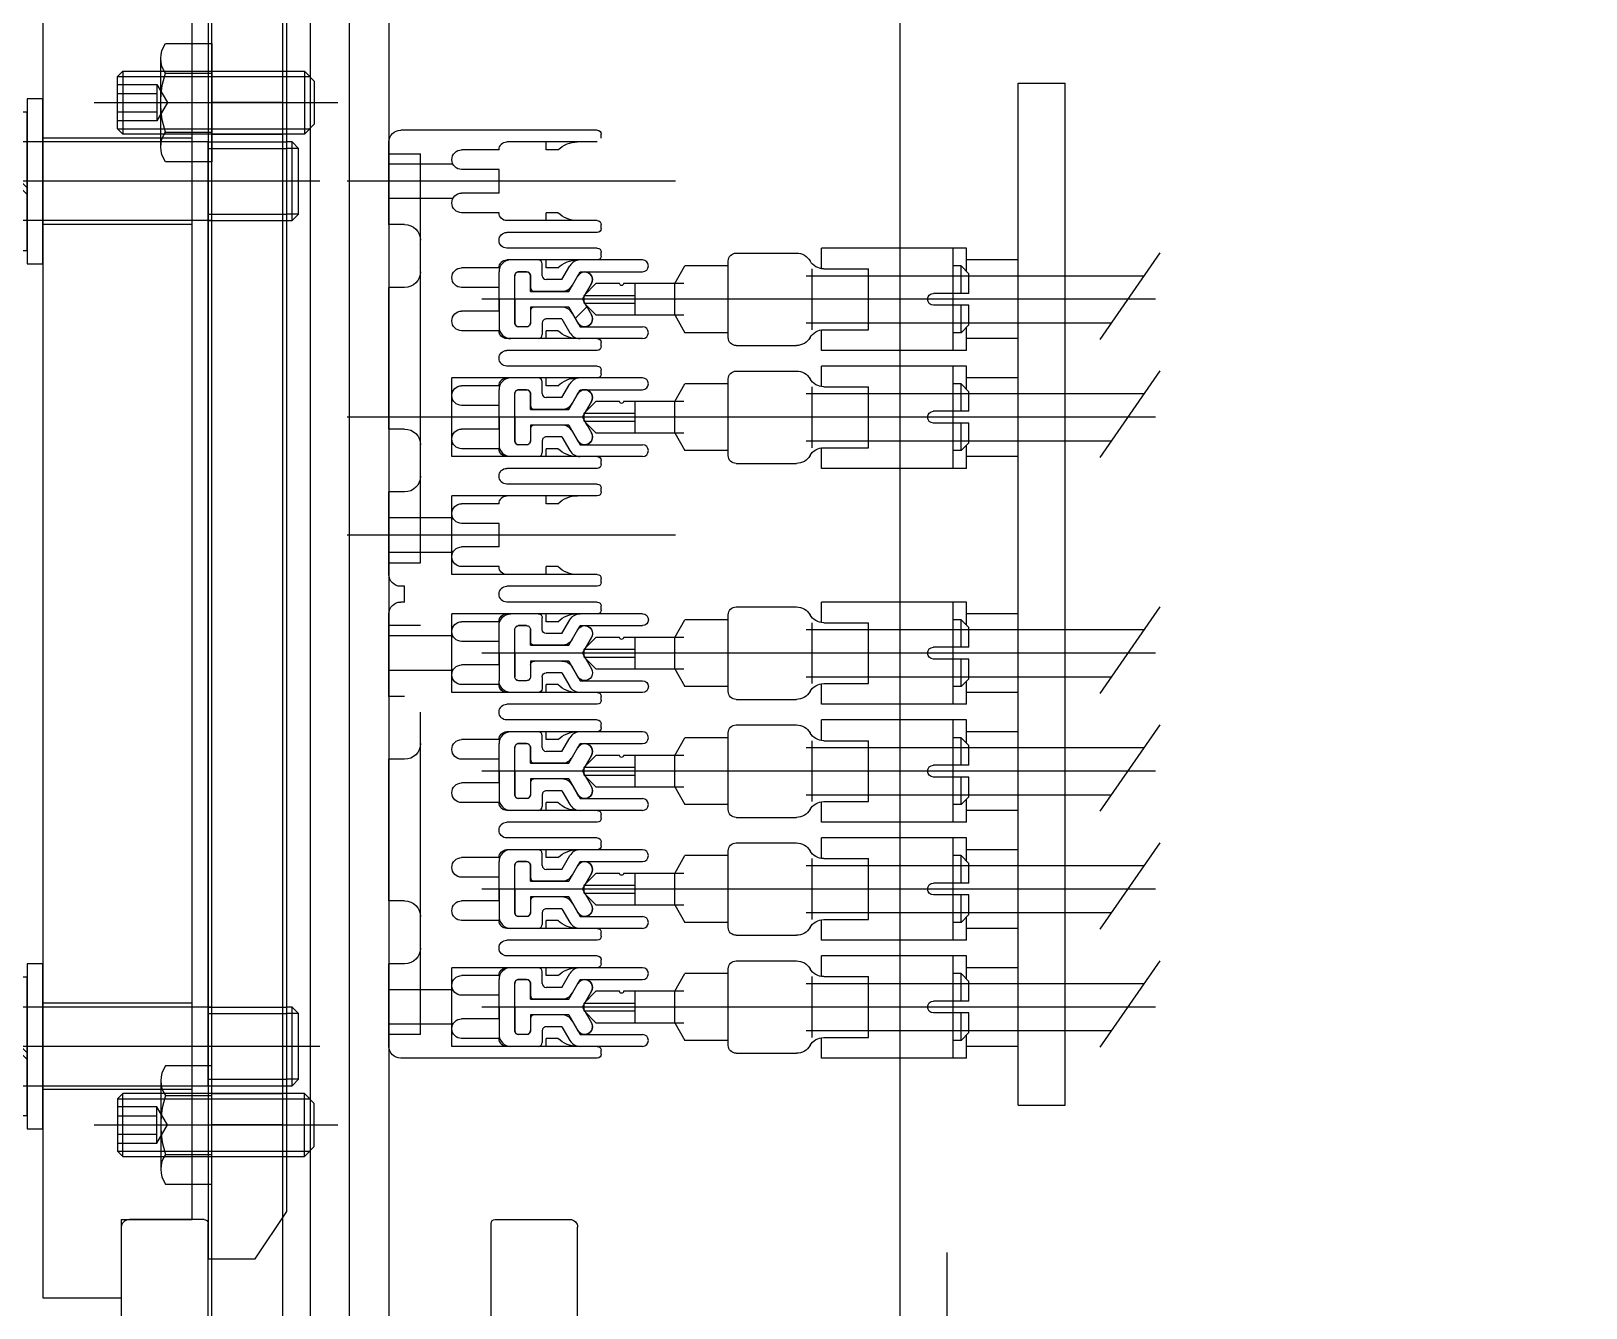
# Model space of a CAD drawing. Header units: millimetres. Extents: x 5349504 to 6791112, y -2212455 to -2153443.
# Drawn here: x 6345096.9 to 6345294.6, y -2190131.9 to -2189969.5 of the extents above; entities that cross this region are included whole.
import ezdxf

# ---------------------------------------------------------------- set-up
doc = ezdxf.new("R2010")
doc.units = ezdxf.units.MM
doc.header["$LTSCALE"] = 400
doc.layers.get('0').update_dxf_attribs({"lineweight": 9})
doc.layers.add('EQUIP', color=8, linetype='Continuous')
doc.layers.add('GRND', color=8, linetype='Continuous')
pattern_1 = [(135, (406.484, 1165), (-11.22532, -11.22532), [])]

# ---------------------------------------------------------------- blocks, each defined once
blk = doc.blocks.new('A$C01C558DC')
blk.add_lwpolyline([(9.21, 177), (13.21, 177), (14.21, 176), (14.21, 0), (8.21, 0), (4.21, 6), (4.21, 172)], close=True)
at = {"layer": 'EQUIP'}
for p, q in [((14.21, 142, -0.16), (4.21, 142, -0.16)), ((14.21, 141.19, -0.16), (4.21, 141.19, -0.16)), ((0, 137, -0.16), (18.25, 137, -0.16)), ((14.21, 132.81, -0.16), (4.21, 132.81, -0.16)), ((14.21, 132, -0.16), (4.21, 132, -0.16)), ((14.21, 32, -0.16), (4.21, 32, -0.16)), ((14.21, 31.19, -0.16), (4.21, 31.19, -0.16)), ((0, 27, -0.16), (18.25, 27, -0.16)), ((14.21, 22.81, -0.16), (4.21, 22.81, -0.16)), ((14.21, 22, -0.16), (4.21, 22, -0.16))]:
    blk.add_line(p, q, dxfattribs=at)
blk = doc.blocks.new('A$C5AC649AB')
for p, q in [((252, 120), (145, 120)), ((252, 0), (252, 120)), ((75, 0), (252, 0))]:
    blk.add_line(p, q)
at = {"xscale": -1}
blk.add_blockref('A$C01C558DC', (266.21, -22), dxfattribs=at)
blk = doc.blocks.new('A$C3E371383')
at = {"layer": 'EQUIP'}
for p, q in [((2, 244.06), (78, 244.06)), ((2, 244.06), (78, 244.06)), ((0, 242.06), (0, 216.06)), ((0, 242.06), (0, 216.06)), ((80, 242.06), (80, 216.06)), ((80, 242.06), (80, 216.06)), ((10, 228.06), (10, 219.77)), ((70, 228.06), (70, 219.77)), ((6, 224.06), (6, 214.06)), ((14, 224.06), (6, 224.06)), ((66, 224.06), (74, 224.06)), ((74, 224.06), (74, 214.06)), ((11, 220.19), (11, 208.06)), ((69, 220.19), (69, 208.06)), ((11, 219.17), (11, 208.06)), ((22, 218.06), (22, 207.56)), ((22, 218.06), (22, 207.56)), ((31, 219.06), (23, 219.06)), ((31, 219.06), (23, 219.06)), ((49, 219.06), (57, 219.06)), ((49, 219.06), (57, 219.06)), ((58, 218.06), (58, 207.56)), ((58, 218.06), (58, 207.56)), ((58, 218.06), (58, 207.56)), ((69, 219.17), (69, 208.06)), ((5, 214.06), (2, 214.06)), ((5.2, 214.06), (2, 214.06)), ((5, 214.06), (2, 214.06)), ((6, 214.06), (2, 214.06)), ((35, 215.06), (35, 33.06)), ((35, 215.06), (35, 33.06)), ((45, 215.06), (45, 33.06)), ((45, 215.06), (45, 33.06)), ((74, 214.06), (78, 214.06)), ((75, 214.06), (78, 214.06)), ((21.5, 207.06), (12, 207.06)), ((58.5, 207.06), (68, 207.06)), ((11, 27.94), (11, 46.06)), ((21.5, 47.06), (12, 47.06)), ((22, 30.06), (22, 46.56)), ((58, 30.06), (58, 46.56)), ((58, 30.06), (58, 46.56)), ((58.5, 47.06), (68, 47.06)), ((69, 27.94), (69, 46.06)), ((22, 30.06), (22, 43.56)), ((58, 30.06), (58, 43.56)), ((11, 28.96), (11, 40.06)), ((69, 28.96), (69, 40.06)), ((6, 34.06), (2, 34.06)), ((6, 24.06), (6, 34.06)), ((74, 34.06), (78, 34.06)), ((74, 24.06), (74, 34.06)), ((0, 6.06), (0, 32.06)), ((0, 6.06), (0, 32.06)), ((80, 6.06), (80, 32.06)), ((80, 6.06), (80, 32.06)), ((10, 20.06), (10, 28.36)), ((31, 29.06), (23, 29.06)), ((31, 29.06), (23, 29.06)), ((49, 29.06), (57, 29.06)), ((49, 29.06), (57, 29.06)), ((70, 20.06), (70, 28.36)), ((14, 24.06), (6, 24.06)), ((66, 24.06), (74, 24.06)), ((2, 4.06), (78, 4.06)), ((2, 4.06), (78, 4.06))]:
    blk.add_line(p, q, dxfattribs=at)
for centre, radius, start, end in [((2, 242.06), 2, 90, 180), ((2, 242.06), 2, 90, 180), ((78, 242.06), 2, 0, 90), ((78, 242.06), 2, 0, 90), ((10, 224.06), 4, 284.4775, 180), ((70, 224.06), 4, 0, 255.5225), ((23, 218.06), 1, 90, 180), ((23, 218.06), 1, 90, 180), ((31, 215.06), 4, 0, 90), ((31, 215.06), 4, 0, 90), ((49, 215.06), 4, 90, 180), ((49, 215.06), 4, 90, 180), ((57, 218.06), 1, 0, 90), ((57, 218.06), 1, 0, 90), ((57, 218.06), 1, 0, 90), ((57, 218.06), 1, 0, 90), ((2, 216.06), 2, 180, 270), ((2, 216.06), 2, 180, 270), ((78, 216.06), 2, 270, 0), ((78, 216.06), 2, 270, 0), ((78, 216.06), 2, 270, 0), ((78, 216.06), 2, 270, 0), ((12, 208.06), 1, 180, 270), ((68, 208.06), 1, 270, 0), ((21.5, 207.56), 0.5, 270, 0), ((21.5, 207.56), 0.5, 270, 0), ((58.5, 207.56), 0.5, 180, 270), ((58.5, 207.56), 0.5, 180, 270), ((58.5, 207.56), 0.5, 180, 270), ((12, 46.06), 1, 90, 180), ((21.5, 46.56), 0.5, 0, 90), ((58.5, 46.56), 0.5, 90, 180), ((68, 46.06), 1, 0, 90), ((2, 32.06), 2, 90, 180), ((2, 32.06), 2, 90, 180), ((78, 32.06), 2, 0, 90), ((78, 32.06), 2, 0, 90), ((31, 33.06), 4, 270, 0), ((31, 33.06), 4, 270, 0), ((49, 33.06), 4, 180, 270), ((49, 33.06), 4, 180, 270), ((23, 30.06), 1, 180, 270), ((23, 30.06), 1, 180, 270), ((57, 30.06), 1, 270, 0), ((57, 30.06), 1, 270, 0), ((10, 24.06), 4, 180, 75.5225), ((70, 24.06), 4, 104.4775, 0), ((2, 6.06), 2, 180, 270), ((2, 6.06), 2, 180, 270), ((78, 6.06), 2, 270, 0), ((78, 6.06), 2, 270, 0)]:
    blk.add_arc(centre, radius, start, end, dxfattribs=at)
blk = doc.blocks.new('A$C48CE418A')
at = {"elevation": -2.99}
blk.add_lwpolyline([(166, 14.31), (166, 23.31), (6, 23.31), (6, 14.31), (0, 14.31), (0, 4.31), (176, 4.31), (176, 14.31)], close=True, dxfattribs=at)
at = {"layer": 'EQUIP'}
for p, q in [((34, 27.51, -3.38), (34, 0, -0.39)), ((144, 27.51, -3.38), (144, 0, -0.39)), ((28.5, 23.31, -3.38), (28.5, 4.31, -0.39)), ((39.5, 23.31, -3.38), (39.5, 4.31, -0.39)), ((138.5, 23.31, -3.38), (138.5, 4.31, -0.39)), ((149.5, 23.31, -3.38), (149.5, 4.31, -0.39))]:
    blk.add_line(p, q, dxfattribs=at)
blk = doc.blocks.new('A$C02632C7B')
at = {"xscale": -1}
blk.add_blockref('A$C5AC649AB', (450, 129.64), dxfattribs=at)
at = {"xscale": -1, "rotation": 90}
blk.add_blockref('A$C48CE418A', (223.31, 278.64, 2.99), dxfattribs=at)
at = {"layer": 'EQUIP', "color": 7, "linetype": 'Continuous', "extrusion": (0, 0, -1), "xscale": -1, "zscale": -1}
blk.add_blockref('A$C3E371383', (-140, 65.57), dxfattribs=at)
blk = doc.blocks.new('A$C2D090417')
for p, q in [((0, -10.5), (0, 10.5)), ((0, 10.5), (2, 10.5)), ((2, 10.5), (2, -10.5)), ((2, -8.8), (2, 8.8)), ((2, 8.8), (4.5, 8.8)), ((4.5, -9.82), (4.5, 9.82)), ((4.5, 9.82), (10.74, 9.82)), ((4.5, 8.8), (4.5, -8.8)), ((11.5, 8.5), (10.74, 9.82)), ((11.5, -8.5), (11.5, 8.5)), ((-32.5, 4.19), (-31.69, 5)), ((-32.5, -4.19), (-32.5, 4.19)), ((-31.69, -5), (-31.69, 5)), ((-31.69, 5), (-31, 5)), ((10.74, 4.91), (4.5, 4.91)), ((2, -0.83), (4.5, 1.67)), ((2, -1.67), (4.5, 0.83)), ((-31.69, -5), (-32.5, -4.19)), ((-31, -5), (-31.69, -5)), ((10.74, -4.91), (4.5, -4.91)), ((4.5, -8.8), (2, -8.8)), ((10.74, -9.82), (4.5, -9.82)), ((10.74, -9.82), (11.5, -8.5)), ((2, -10.5), (0, -10.5))]:
    blk.add_line(p, q)
for centre, radius, start, end in [((7.16, 7.36), 4.34, 325.591, 34.409), ((-5.54, 0), 17, 343.2199, 16.7801), ((7.16, -7.36), 4.34, 325.591, 34.409)]:
    blk.add_arc(centre, radius, start, end)
at = {"layer": 'EQUIP'}
for p, q in [((-32.5, 4.19), (-31, 4.19)), ((-32.5, -4.19), (-31, -4.19))]:
    blk.add_line(p, q, dxfattribs=at)
blk = doc.blocks.new('A$C002E1436')
for p, q in [((398.85, 230), (401.15, 230)), ((398.85, -20), (398.85, 230)), ((401.15, -20.3), (401.15, 230)), ((318.85, -20), (398.85, -20)), ((318.85, -22.3), (318.85, -20)), ((318.85, -22.3), (399.15, -22.3))]:
    blk.add_line(p, q)
blk.add_arc((399.15, -20.3), 2, 270, 0)
blk = doc.blocks.new('A$C698C4ABD')
for p, q in [((3.25, 0, 0), (3.25, 8, 0)), ((21.5, 9.63), (21.5, -1.63)), ((26.32, 0, 0), (26.32, 8, 0)), ((20.92, 7.75), (15, 7.75)), ((20.92, 0.25), (15, 0.25))]:
    blk.add_line(p, q)
blk.add_lwpolyline([(15, 11.51), (20.92, 11.51, -0.309401), (20.92, 7.75, -0.154701), (20.92, 0.25, -0.309401), (20.92, -3.51), (15, -3.51), (15, 11.51)], format="xyb")
at = {"elevation": 0}
blk.add_lwpolyline([(27, 0.68), (26.32, 0), (3.25, 0), (2, 1.25), (2, 6.75), (3.25, 8), (26.32, 8), (27, 7.32)], close=True, dxfattribs=at)
at = {"layer": 'EQUIP'}
for p, q in [((27, 7.32, 0), (2.57, 7.32, 0)), ((22, 1.69, 0), (22, 6.31, 0)), ((30, 4, 0), (-1, 4, 0)), ((27, 5.15, 0), (22, 5.15, 0)), ((27, 2.85, 0), (22, 2.85, 0)), ((27, 0.68, 0), (2.57, 0.68, 0))]:
    blk.add_line(p, q, dxfattribs=at)
at = {"layer": 'EQUIP', "elevation": 0}
blk.add_lwpolyline([(27, 1.69), (22, 1.69), (20.67, 4), (20.67, 4), (22, 6.31), (27, 6.31)], dxfattribs=at)
blk = doc.blocks.new('RAMRAIL')
at = {"color": 0, "ltscale": 0.5}
for centre, start, end in [((10.89, 2.5), 330, 150), ((10.89, -2.5), 210, 30)]:
    blk.add_arc(centre, 1, start, end, dxfattribs=at)
at = {"layer": 'EQUIP', "color": 0, "ltscale": 0.5}
for p, q in [((5, 5), (1.5, 5)), ((5.5, 3), (5.5, 4.5)), ((8, 2.5), (9.01, 4.25)), ((18.25, 5), (10.31, 5)), ((0, 0), (0, 3.5)), ((2, 0), (2, 3)), ((3.5, 3.5), (2.5, 3.5)), ((4, 1), (4, 3)), ((8, 2.5), (6, 2.5)), ((8.87, 1), (10.31, 3.5)), ((10.31, 3.5), (18.25, 3.5)), ((10.6, 0), (11.75, 2)), ((0, 0), (0, -3.5)), ((2, 0), (2, -3)), ((8.87, 1), (4, 1)), ((10.6, 0), (11.75, -2)), ((8.87, -1), (4, -1)), ((4, -1), (4, -3)), ((8.87, -1), (10.31, -3.5)), ((3.5, -3.5), (2.5, -3.5)), ((5.5, -3), (5.5, -4.5)), ((8, -2.5), (6, -2.5)), ((8, -2.5), (9.01, -4.25)), ((10.31, -3.5), (18.25, -3.5)), ((5, -5), (1.5, -5)), ((18.25, -5), (10.31, -5))]:
    blk.add_line(p, q, dxfattribs=at)
at = {"layer": 'EQUIP', "color": 1, "ltscale": 0.5}
blk.add_line((19.62, 0), (-2.18, 0), dxfattribs=at)
at = {"layer": 'EQUIP', "color": 0, "ltscale": 0.5}
for centre, radius, start, end in [((1.5, 3.5), 1.5, 90, 180), ((5, 4.5), 0.5, 0, 90), ((10.31, 3.5), 1.5, 90, 150), ((18.25, 4.25), 0.75, 270, 90), ((2.5, 3), 0.5, 90, 180), ((3.5, 3), 0.5, 0, 90), ((6, 3), 0.5, 180, 270), ((4.5, 1.5), 0.5, 180, 270), ((8, 2.5), 1.5, 270, 330), ((4.5, -1.5), 0.5, 90, 180), ((8, -2.5), 1.5, 30, 90), ((1.5, -3.5), 1.5, 180, 270), ((2.5, -3), 0.5, 180, 270), ((3.5, -3), 0.5, 270, 0), ((6, -3), 0.5, 90, 180), ((18.25, -4.25), 0.75, 270, 90), ((5, -4.5), 0.5, 270, 0), ((10.31, -3.5), 1.5, 210, 270)]:
    blk.add_arc(centre, radius, start, end, dxfattribs=at)
blk = doc.blocks.new('BL-EQ-SECT_1_20230313')
at = {"layer": 'EQUIP'}
h = blk.add_hatch(dxfattribs=at)
h.set_pattern_fill('ANSI31', color=256, scale=5, angle=90, style=0)
h.set_pattern_definition(pattern_1)
edge = h.paths.add_edge_path()
edge.add_ellipse((24661.24, 11169.6), major_axis=(0.354, -0.354), ratio=1, start_angle=-45, end_angle=45, ccw=False)
edge.add_line((24661.24, 11169.1), (24660.24, 11169.1))
edge.add_ellipse((24660.24, 11169.6), major_axis=(0.354, -0.354), ratio=1, start_angle=225, end_angle=315, ccw=False)
edge.add_line((24659.74, 11169.6), (24659.74, 11171.6))
edge.add_line((24659.74, 11171.6), (24654.87, 11171.6))
edge.add_line((24654.87, 11171.6), (24653.72, 11169.6))
edge.add_ellipse((24652.85, 11170.1), major_axis=(-0.966, -0.259), ratio=1, start_angle=-45, end_angle=135, ccw=False)
edge.add_line((24651.99, 11170.6), (24653.14, 11172.6))
edge.add_line((24653.14, 11172.6), (24661.74, 11172.6))
edge.add_line((24661.74, 11172.6), (24661.74, 11169.6))
edge = h.paths.add_edge_path()
edge.add_line((24653.14, 11172.6), (24651.99, 11174.6))
edge.add_ellipse((24652.85, 11175.1), major_axis=(-0.707, -0.707), ratio=1, start_angle=165, end_angle=345, ccw=False)
edge.add_line((24653.72, 11175.6), (24654.87, 11173.6))
edge.add_line((24654.87, 11173.6), (24659.74, 11173.6))
edge.add_line((24659.74, 11173.6), (24659.74, 11175.6))
edge.add_ellipse((24660.24, 11175.6), major_axis=(0.354, -0.354), ratio=1, start_angle=135, end_angle=225, ccw=False)
edge.add_line((24660.24, 11176.1), (24661.24, 11176.1))
edge.add_ellipse((24661.24, 11175.6), major_axis=(-0.354, -0.354), ratio=1, start_angle=135, end_angle=225, ccw=False)
edge.add_line((24661.74, 11175.6), (24661.74, 11172.6))
edge.add_line((24661.74, 11172.6), (24653.14, 11172.6))
h = blk.add_hatch(dxfattribs=at)
h.set_pattern_fill('ANSI31', color=256, scale=5, angle=90, style=0)
h.set_pattern_definition(pattern_1)
edge = h.paths.add_edge_path(flags=16)
edge.add_line((24654.87, 11098.6), (24659.74, 11098.6))
edge.add_line((24659.74, 11098.6), (24659.74, 11100.6))
edge.add_ellipse((24660.24, 11100.6), major_axis=(0.354, -0.354), ratio=1, start_angle=135, end_angle=225, ccw=False)
edge.add_line((24660.24, 11101.1), (24661.24, 11101.1))
edge.add_ellipse((24661.24, 11100.6), major_axis=(-0.354, -0.354), ratio=1, start_angle=135, end_angle=225, ccw=False)
edge.add_line((24661.74, 11100.6), (24661.74, 11097.6))
edge.add_line((24661.74, 11097.6), (24653.14, 11097.6))
edge.add_line((24653.14, 11097.6), (24651.99, 11099.6))
edge.add_ellipse((24652.85, 11100.1), major_axis=(0.707, -0.707), ratio=1, start_angle=75, end_angle=255, ccw=False)
edge.add_line((24653.72, 11100.6), (24654.87, 11098.6))
edge = h.paths.add_edge_path()
edge.add_line((24653.14, 11097.6), (24651.99, 11099.6))
edge.add_ellipse((24652.85, 11100.1), major_axis=(-0.707, -0.707), ratio=1, start_angle=165, end_angle=345, ccw=False)
edge.add_line((24653.72, 11100.6), (24654.87, 11098.6))
edge.add_line((24654.87, 11098.6), (24659.74, 11098.6))
edge.add_line((24659.74, 11098.6), (24659.74, 11100.6))
edge.add_ellipse((24660.24, 11100.6), major_axis=(0.354, -0.354), ratio=1, start_angle=135, end_angle=225, ccw=False)
edge.add_line((24660.24, 11101.1), (24661.24, 11101.1))
edge.add_ellipse((24661.24, 11100.6), major_axis=(-0.354, -0.354), ratio=1, start_angle=135, end_angle=225, ccw=False)
edge.add_line((24661.74, 11100.6), (24661.74, 11097.6))
edge.add_line((24661.74, 11097.6), (24653.14, 11097.6))
for p, q in [((24682.74, 8478.04), (24682.74, 11555.25)), ((24691.24, 11039.6), (24691.24, 11225.6)), ((24700.24, 11039.6), (24700.24, 11225.6)), ((24612.74, 10995.59), (24612.74, 11222.11)), ((24700.24, 11201.6), (24691.24, 11201.6)), ((24700.24, 11200.92), (24691.24, 11200.92)), ((24591.74, 11070.1), (24591.74, 11200.1)), ((24597.74, 11200.1), (24591.74, 11200.1)), ((24597.74, 11070.1), (24597.74, 11200.1)), ((24691.24, 11197.6), (24700.24, 11197.6)), ((24650.74, 11193.1), (24650.74, 11193.6)), ((24651.24, 11194.1), (24676.24, 11194.1)), ((24651.24, 11192.6), (24662.74, 11192.6)), ((24657.74, 11191.6), (24657.74, 11192.6)), ((24677.74, 11182.1), (24677.74, 11192.6)), ((24700.24, 11194.27), (24691.24, 11194.27)), ((24700.24, 11193.6), (24691.24, 11193.6)), ((24656.24, 11191.6), (24657.74, 11191.6)), ((24663.74, 11191.6), (24668.49, 11191.6)), ((24673.74, 11139.1), (24673.74, 11191.1)), ((24677.74, 11191.1), (24673.74, 11191.1)), ((24663.74, 11189.1), (24668.49, 11189.1)), ((24663.74, 11186.1), (24663.74, 11189.1)), ((24669.74, 11189.8), (24677.74, 11189.8)), ((24641.28, 11187.6), (24683.03, 11187.6)), ((24663.74, 11186.1), (24668.49, 11186.1)), ((24669.74, 11185.4), (24677.74, 11185.4)), ((24651.24, 11182.6), (24662.74, 11182.6)), ((24656.24, 11183.6), (24657.74, 11183.6)), ((24657.74, 11182.6), (24657.74, 11183.6)), ((24663.74, 11183.6), (24668.49, 11183.6)), ((24700.24, 11182.6), (24786.88, 11182.6)), ((24650.74, 11181.6), (24650.74, 11182.1)), ((24651.24, 11181.1), (24662.74, 11181.1)), ((24675.74, 11182.1), (24677.74, 11182.1)), ((24604.28, 11179.1), (24622.75, 11179.1)), ((24604.28, 11176.21), (24604.28, 11179.1)), ((24605.98, 11166.1), (24605.98, 11179.1)), ((24622.75, 11176.49), (24622.75, 11179.1)), ((24650.74, 11178.1), (24650.74, 11178.6)), ((24651.24, 11179.1), (24662.74, 11179.1)), ((24579.71, 11178.49), (24587.33, 11167.49)), ((24597.74, 11177.6), (24604.28, 11177.6)), ((24633.58, 11178.47), (24625.91, 11178.47)), ((24634.58, 11167.72), (24634.58, 11177.47)), ((24634.58, 11176.85), (24640.12, 11176.85)), ((24641.37, 11174.6), (24640.12, 11176.85)), ((24651.24, 11177.6), (24662.74, 11177.6)), ((24656.24, 11176.6), (24657.74, 11176.6)), ((24657.74, 11176.6), (24657.74, 11177.6)), ((24663.74, 11176.6), (24668.49, 11176.6)), ((24616.74, 11168.72), (24616.74, 11176.47)), ((24622.45, 11176.47), (24616.74, 11176.47)), ((24623.91, 11168.72), (24623.91, 11176.47)), ((24603.98, 11173.35), (24608.49, 11173.35)), ((24640.25, 11174.6), (24647.91, 11174.6)), ((24641.37, 11170.6), (24641.37, 11174.6)), ((24646.41, 11170.6), (24646.41, 11174.6)), ((24648.41, 11174.6), (24651.41, 11174.6)), ((24651.41, 11174.6), (24652.91, 11173.1)), ((24653.14, 11172.6), (24652.56, 11173.6)), ((24652.91, 11172.1), (24652.91, 11173.1)), ((24663.74, 11174.1), (24668.49, 11174.1)), ((24663.74, 11171.1), (24663.74, 11174.1)), ((24675.74, 11174.1), (24677.74, 11174.1)), ((24677.74, 11156.1), (24677.74, 11174.1)), ((24580.24, 11172.6), (24665.92, 11172.6)), ((24603.98, 11171.85), (24608.49, 11171.85)), ((24652.91, 11172.1), (24651.41, 11170.6)), ((24653.14, 11172.6), (24652.56, 11171.6)), ((24663.74, 11171.1), (24668.49, 11171.1)), ((24604.28, 11166.1), (24604.28, 11168.98)), ((24622.45, 11168.72), (24616.74, 11168.72)), ((24622.75, 11166.1), (24622.75, 11168.7)), ((24641.37, 11170.6), (24640.12, 11168.35)), ((24651.41, 11170.6), (24640.25, 11170.6)), ((24597.74, 11167.6), (24604.28, 11167.6)), ((24633.58, 11166.72), (24625.91, 11166.72)), ((24634.58, 11168.35), (24640.12, 11168.35)), ((24650.74, 11166.6), (24650.74, 11167.1)), ((24651.24, 11167.6), (24662.74, 11167.6)), ((24656.24, 11168.6), (24657.74, 11168.6)), ((24657.74, 11167.6), (24657.74, 11168.6)), ((24663.74, 11168.6), (24668.49, 11168.6)), ((24604.28, 11166.1), (24622.75, 11166.1)), ((24651.24, 11166.1), (24662.74, 11166.1)), ((24579.71, 11163.49), (24587.33, 11152.49)), ((24604.28, 11161.21), (24604.28, 11164.1)), ((24604.28, 11164.1), (24622.75, 11164.1)), ((24605.98, 11151.1), (24605.98, 11164.1)), ((24622.75, 11161.49), (24622.75, 11164.1)), ((24633.58, 11163.47), (24625.91, 11163.47)), ((24650.74, 11163.1), (24650.74, 11163.6)), ((24651.24, 11164.1), (24662.74, 11164.1)), ((24597.74, 11162.6), (24604.28, 11162.6)), ((24616.74, 11153.72), (24616.74, 11161.47)), ((24622.45, 11161.47), (24616.74, 11161.47)), ((24623.91, 11153.72), (24623.91, 11161.47)), ((24634.58, 11152.72), (24634.58, 11162.47)), ((24634.58, 11161.85), (24640.12, 11161.85)), ((24641.37, 11159.6), (24640.12, 11161.85)), ((24651.24, 11162.6), (24669.74, 11162.6)), ((24656.24, 11161.6), (24657.74, 11161.6)), ((24657.74, 11161.6), (24657.74, 11162.6)), ((24663.74, 11161.6), (24668.49, 11161.6)), ((24669.74, 11152.6), (24669.74, 11162.6)), ((24640.25, 11159.6), (24647.91, 11159.6)), ((24641.37, 11155.6), (24641.37, 11159.6)), ((24646.41, 11155.6), (24646.41, 11159.6)), ((24648.41, 11159.6), (24651.41, 11159.6)), ((24651.41, 11159.6), (24652.91, 11158.1)), ((24663.74, 11159.1), (24668.49, 11159.1)), ((24663.74, 11156.1), (24663.74, 11159.1)), ((24580.24, 11157.6), (24683.03, 11157.6)), ((24603.98, 11158.35), (24608.49, 11158.35)), ((24603.98, 11156.85), (24608.49, 11156.85)), ((24652.91, 11157.1), (24651.41, 11155.6)), ((24653.14, 11157.6), (24652.56, 11158.6)), ((24653.14, 11157.6), (24652.56, 11156.6)), ((24652.91, 11157.1), (24652.91, 11158.1)), ((24641.37, 11155.6), (24640.12, 11153.35)), ((24651.41, 11155.6), (24640.25, 11155.6)), ((24663.74, 11156.1), (24668.49, 11156.1)), ((24675.74, 11156.1), (24677.74, 11156.1)), ((24604.28, 11151.1), (24604.28, 11153.98)), ((24622.45, 11153.72), (24616.74, 11153.72)), ((24622.75, 11151.1), (24622.75, 11153.7)), ((24634.58, 11153.35), (24640.12, 11153.35)), ((24656.24, 11153.6), (24657.74, 11153.6)), ((24657.74, 11152.6), (24657.74, 11153.6)), ((24663.74, 11153.6), (24668.49, 11153.6)), ((24597.74, 11152.6), (24604.28, 11152.6)), ((24604.28, 11151.1), (24622.75, 11151.1)), ((24633.58, 11151.72), (24625.91, 11151.72)), ((24650.74, 11151.6), (24650.74, 11152.1)), ((24651.24, 11152.6), (24669.74, 11152.6)), ((24651.24, 11151.1), (24662.74, 11151.1)), ((24651.24, 11149.1), (24662.74, 11149.1)), ((24650.74, 11148.1), (24650.74, 11148.6)), ((24651.24, 11147.6), (24669.74, 11147.6)), ((24657.74, 11146.6), (24657.74, 11147.6)), ((24669.74, 11137.6), (24669.74, 11147.6)), ((24675.74, 11148.1), (24677.74, 11148.1)), ((24677.74, 11137.6), (24677.74, 11148.1)), ((24656.24, 11146.6), (24657.74, 11146.6)), ((24663.74, 11146.6), (24668.49, 11146.6)), ((24663.74, 11141.1), (24663.74, 11144.1)), ((24663.74, 11144.1), (24668.49, 11144.1)), ((24669.74, 11144.8), (24677.74, 11144.8)), ((24641.28, 11142.6), (24683.03, 11142.6)), ((24663.74, 11141.1), (24668.49, 11141.1)), ((24669.74, 11140.4), (24677.74, 11140.4)), ((24677.74, 11139.1), (24673.74, 11139.1)), ((24650.74, 11136.6), (24650.74, 11137.1)), ((24651.24, 11137.6), (24669.74, 11137.6)), ((24656.24, 11138.6), (24657.74, 11138.6)), ((24657.74, 11137.6), (24657.74, 11138.6)), ((24663.74, 11138.6), (24668.49, 11138.6)), ((24651.24, 11136.1), (24662.74, 11136.1)), ((24675.74, 11136.1), (24676.24, 11136.1)), ((24675.74, 11134.1), (24675.74, 11136.1)), ((24579.71, 11133.49), (24587.33, 11122.49)), ((24604.28, 11134.1), (24622.75, 11134.1)), ((24604.28, 11131.21), (24604.28, 11134.1)), ((24605.98, 11121.1), (24605.98, 11134.1)), ((24622.75, 11131.49), (24622.75, 11134.1)), ((24633.58, 11133.47), (24625.91, 11133.47)), ((24650.74, 11133.1), (24650.74, 11133.6)), ((24651.24, 11134.1), (24662.74, 11134.1)), ((24675.74, 11134.1), (24676.24, 11134.1)), ((24597.74, 11132.6), (24604.28, 11132.6)), ((24622.45, 11131.47), (24616.74, 11131.47)), ((24616.74, 11123.72), (24616.74, 11131.47)), ((24623.91, 11123.72), (24623.91, 11131.47)), ((24634.58, 11122.72), (24634.58, 11132.47)), ((24634.58, 11131.85), (24640.12, 11131.85)), ((24641.37, 11129.6), (24640.12, 11131.85)), ((24651.24, 11132.6), (24669.74, 11132.6)), ((24656.24, 11131.6), (24657.74, 11131.6)), ((24657.74, 11131.6), (24657.74, 11132.6)), ((24663.74, 11131.6), (24668.49, 11131.6)), ((24669.74, 11122.6), (24669.74, 11132.6)), ((24677.74, 11122.1), (24677.74, 11132.6)), ((24640.25, 11129.6), (24647.91, 11129.6)), ((24641.37, 11125.6), (24641.37, 11129.6)), ((24646.41, 11125.6), (24646.41, 11129.6)), ((24648.41, 11129.6), (24651.41, 11129.6)), ((24651.41, 11129.6), (24652.91, 11128.1)), ((24669.74, 11129.8), (24677.74, 11129.8)), ((24673.74, 11131.1), (24677.74, 11131.1)), ((24580.24, 11127.6), (24665.92, 11127.6)), ((24603.98, 11128.35), (24608.49, 11128.35)), ((24652.91, 11127.1), (24652.91, 11128.1)), ((24663.74, 11129.1), (24668.49, 11129.1)), ((24663.74, 11126.1), (24663.74, 11129.1)), ((24603.98, 11126.85), (24608.49, 11126.85)), ((24641.37, 11125.6), (24640.12, 11123.35)), ((24651.41, 11125.6), (24640.25, 11125.6)), ((24652.91, 11127.1), (24651.41, 11125.6)), ((24663.74, 11126.1), (24668.49, 11126.1)), ((24669.74, 11125.4), (24677.74, 11125.4)), ((24604.28, 11121.1), (24604.28, 11123.98)), ((24622.45, 11123.72), (24616.74, 11123.72)), ((24622.75, 11121.1), (24622.75, 11123.7)), ((24634.58, 11123.35), (24640.12, 11123.35)), ((24656.24, 11123.6), (24657.74, 11123.6)), ((24657.74, 11122.6), (24657.74, 11123.6)), ((24663.74, 11123.6), (24668.49, 11123.6)), ((24597.74, 11122.6), (24604.28, 11122.6)), ((24633.58, 11121.72), (24625.91, 11121.72)), ((24650.74, 11121.6), (24650.74, 11122.1)), ((24651.24, 11122.6), (24669.74, 11122.6)), ((24675.74, 11122.1), (24677.74, 11122.1)), ((24604.28, 11121.1), (24622.75, 11121.1)), ((24651.24, 11121.1), (24662.74, 11121.1)), ((24673.74, 11079.1), (24673.74, 11120.1)), ((24579.71, 11118.49), (24587.33, 11107.49)), ((24597.74, 11117.6), (24604.28, 11117.6)), ((24604.28, 11119.1), (24622.75, 11119.1)), ((24604.28, 11116.21), (24604.28, 11119.1)), ((24605.98, 11106.1), (24605.98, 11119.1)), ((24622.75, 11116.49), (24622.75, 11119.1)), ((24633.58, 11118.47), (24625.91, 11118.47)), ((24634.58, 11107.72), (24634.58, 11117.47)), ((24650.74, 11118.1), (24650.74, 11118.6)), ((24651.24, 11119.1), (24662.74, 11119.1)), ((24651.24, 11117.6), (24662.74, 11117.6)), ((24657.74, 11116.6), (24657.74, 11117.6)), ((24616.74, 11108.72), (24616.74, 11116.47)), ((24622.45, 11116.47), (24616.74, 11116.47)), ((24623.91, 11108.72), (24623.91, 11116.47)), ((24634.58, 11116.85), (24640.12, 11116.85)), ((24641.37, 11114.6), (24640.12, 11116.85)), ((24656.24, 11116.6), (24657.74, 11116.6)), ((24663.74, 11116.6), (24668.49, 11116.6)), ((24603.98, 11113.35), (24608.49, 11113.35)), ((24640.25, 11114.6), (24647.91, 11114.6)), ((24641.37, 11110.6), (24641.37, 11114.6)), ((24646.41, 11110.6), (24646.41, 11114.6)), ((24648.41, 11114.6), (24651.41, 11114.6)), ((24651.41, 11114.6), (24652.91, 11113.1)), ((24663.74, 11114.1), (24668.49, 11114.1)), ((24663.74, 11111.1), (24663.74, 11114.1)), ((24675.74, 11114.1), (24677.74, 11114.1)), ((24677.74, 11096.1), (24677.74, 11114.1)), ((24580.24, 11112.6), (24665.92, 11112.6)), ((24603.98, 11111.85), (24608.49, 11111.85)), ((24652.91, 11112.1), (24651.41, 11110.6)), ((24652.91, 11112.1), (24652.91, 11113.1)), ((24641.37, 11110.6), (24640.12, 11108.35)), ((24651.41, 11110.6), (24640.25, 11110.6)), ((24663.74, 11111.1), (24668.49, 11111.1)), ((24597.74, 11107.6), (24604.28, 11107.6)), ((24604.28, 11106.1), (24604.28, 11108.98)), ((24622.45, 11108.72), (24616.74, 11108.72)), ((24622.75, 11106.1), (24622.75, 11108.7)), ((24634.58, 11108.35), (24640.12, 11108.35)), ((24651.24, 11107.6), (24662.74, 11107.6)), ((24656.24, 11108.6), (24657.74, 11108.6)), ((24657.74, 11107.6), (24657.74, 11108.6)), ((24663.74, 11108.6), (24668.49, 11108.6)), ((24604.28, 11106.1), (24622.75, 11106.1)), ((24633.58, 11106.72), (24625.91, 11106.72)), ((24650.74, 11106.6), (24650.74, 11107.1)), ((24651.24, 11106.1), (24662.74, 11106.1)), ((24579.71, 11103.49), (24587.33, 11092.49)), ((24604.28, 11104.1), (24622.75, 11104.1)), ((24604.28, 11101.21), (24604.28, 11104.1)), ((24605.98, 11091.1), (24605.98, 11104.1)), ((24622.75, 11101.49), (24622.75, 11104.1)), ((24633.58, 11103.47), (24625.91, 11103.47)), ((24650.74, 11103.1), (24650.74, 11103.6)), ((24651.24, 11104.1), (24662.74, 11104.1)), ((24597.74, 11102.6), (24604.28, 11102.6)), ((24616.74, 11093.72), (24616.74, 11101.47)), ((24622.45, 11101.47), (24616.74, 11101.47)), ((24623.91, 11093.72), (24623.91, 11101.47)), ((24634.58, 11092.72), (24634.58, 11102.47)), ((24634.58, 11101.85), (24640.12, 11101.85)), ((24641.37, 11099.6), (24640.12, 11101.85)), ((24651.24, 11102.6), (24662.74, 11102.6)), ((24656.24, 11101.6), (24657.74, 11101.6)), ((24657.74, 11101.6), (24657.74, 11102.6)), ((24663.74, 11101.6), (24668.49, 11101.6)), ((24640.25, 11099.6), (24647.91, 11099.6)), ((24641.37, 11095.6), (24641.37, 11099.6)), ((24646.41, 11095.6), (24646.41, 11099.6)), ((24648.41, 11099.6), (24651.41, 11099.6)), ((24651.41, 11099.6), (24652.91, 11098.1)), ((24580.24, 11097.6), (24665.92, 11097.6)), ((24603.98, 11098.35), (24608.49, 11098.35)), ((24652.91, 11097.1), (24652.91, 11098.1)), ((24663.74, 11096.1), (24663.74, 11099.1)), ((24663.74, 11099.1), (24668.49, 11099.1)), ((24603.98, 11096.85), (24608.49, 11096.85)), ((24641.37, 11095.6), (24640.12, 11093.35)), ((24651.41, 11095.6), (24640.25, 11095.6)), ((24652.91, 11097.1), (24651.41, 11095.6)), ((24663.74, 11096.1), (24668.49, 11096.1)), ((24675.74, 11096.1), (24677.74, 11096.1)), ((24604.28, 11091.1), (24604.28, 11093.98)), ((24622.45, 11093.72), (24616.74, 11093.72)), ((24622.75, 11091.1), (24622.75, 11093.7)), ((24656.24, 11093.6), (24657.74, 11093.6)), ((24657.74, 11092.6), (24657.74, 11093.6)), ((24663.74, 11093.6), (24668.49, 11093.6)), ((24597.74, 11092.6), (24604.28, 11092.6)), ((24633.58, 11091.72), (24625.91, 11091.72)), ((24634.58, 11093.35), (24640.12, 11093.35)), ((24650.74, 11091.6), (24650.74, 11092.1)), ((24651.24, 11092.6), (24662.74, 11092.6)), ((24604.28, 11091.1), (24622.75, 11091.1)), ((24651.24, 11091.1), (24662.74, 11091.1)), ((24579.71, 11088.49), (24587.33, 11077.49)), ((24604.28, 11089.1), (24622.75, 11089.1)), ((24604.28, 11086.21), (24604.28, 11089.1)), ((24605.98, 11076.1), (24605.98, 11089.1)), ((24622.75, 11086.49), (24622.75, 11089.1)), ((24633.58, 11088.47), (24625.91, 11088.47)), ((24650.74, 11088.1), (24650.74, 11088.6)), ((24651.24, 11089.1), (24662.74, 11089.1)), ((24675.74, 11088.1), (24677.74, 11088.1)), ((24677.74, 11077.6), (24677.74, 11088.1)), ((24597.74, 11087.6), (24604.28, 11087.6)), ((24616.74, 11078.72), (24616.74, 11086.47)), ((24622.45, 11086.47), (24616.74, 11086.47)), ((24623.91, 11078.72), (24623.91, 11086.47)), ((24634.58, 11077.72), (24634.58, 11087.47)), ((24634.58, 11086.85), (24640.12, 11086.85)), ((24641.37, 11084.6), (24640.12, 11086.85)), ((24651.24, 11087.6), (24669.74, 11087.6)), ((24656.24, 11086.6), (24657.74, 11086.6)), ((24657.74, 11086.6), (24657.74, 11087.6)), ((24663.74, 11086.6), (24668.49, 11086.6)), ((24669.74, 11077.6), (24669.74, 11087.6)), ((24640.25, 11084.6), (24647.91, 11084.6)), ((24641.37, 11080.6), (24641.37, 11084.6)), ((24646.41, 11080.6), (24646.41, 11084.6)), ((24648.41, 11084.6), (24651.41, 11084.6)), ((24651.41, 11084.6), (24652.91, 11083.1)), ((24663.74, 11084.1), (24668.49, 11084.1)), ((24663.74, 11081.1), (24663.74, 11084.1)), ((24669.74, 11084.8), (24677.74, 11084.8)), ((24580.24, 11082.6), (24665.92, 11082.6)), ((24603.98, 11083.35), (24608.49, 11083.35)), ((24603.98, 11081.85), (24608.49, 11081.85)), ((24652.91, 11082.1), (24651.41, 11080.6)), ((24652.91, 11082.1), (24652.91, 11083.1)), ((24700.24, 11082.6), (24786.88, 11082.6)), ((24641.37, 11080.6), (24640.12, 11078.35)), ((24651.41, 11080.6), (24640.25, 11080.6)), ((24663.74, 11081.1), (24668.49, 11081.1)), ((24669.74, 11080.4), (24677.74, 11080.4)), ((24604.28, 11076.1), (24604.28, 11078.98)), ((24622.45, 11078.72), (24616.74, 11078.72)), ((24622.75, 11076.1), (24622.75, 11078.7)), ((24634.58, 11078.35), (24640.12, 11078.35)), ((24656.24, 11078.6), (24657.74, 11078.6)), ((24657.74, 11077.6), (24657.74, 11078.6)), ((24663.74, 11078.6), (24668.49, 11078.6)), ((24673.74, 11079.1), (24677.74, 11079.1)), ((24597.74, 11077.6), (24604.28, 11077.6)), ((24604.28, 11076.1), (24622.75, 11076.1)), ((24633.58, 11076.72), (24625.91, 11076.72)), ((24650.74, 11076.6), (24650.74, 11077.1)), ((24651.24, 11077.6), (24669.74, 11077.6)), ((24651.24, 11076.1), (24676.24, 11076.1)), ((24597.74, 11070.1), (24591.74, 11070.1)), ((24700.24, 11071.6), (24691.24, 11071.6)), ((24700.24, 11070.92), (24691.24, 11070.92)), ((24691.24, 11067.6), (24700.24, 11067.6)), ((24700.24, 11064.27), (24691.24, 11064.27)), ((24700.24, 11063.6), (24691.24, 11063.6)), ((24606.74, 10956.46), (24606.74, 11051.39))]:
    blk.add_line(p, q, dxfattribs=at)
at = {"layer": 'EQUIP', "ltscale": 0.5}
for p, q in [((24604.98, 11176.85), (24603.98, 11175.85)), ((24604.98, 11173.35), (24604.98, 11176.85)), ((24604.98, 11176.85), (24605.98, 11176.85)), ((24624.7, 11175.6), (24581.71, 11175.6)), ((24603.98, 11173.35), (24603.98, 11175.85)), ((24652.91, 11173.1), (24646.41, 11173.1)), ((24603.98, 11169.35), (24603.98, 11171.85)), ((24604.98, 11168.35), (24604.98, 11171.85)), ((24652.91, 11172.1), (24646.41, 11172.1)), ((24624.7, 11169.6), (24585.87, 11169.6)), ((24604.98, 11168.35), (24603.98, 11169.35)), ((24604.98, 11168.35), (24605.98, 11168.35)), ((24604.98, 11161.85), (24603.98, 11160.85)), ((24603.98, 11158.35), (24603.98, 11160.85)), ((24604.98, 11158.35), (24604.98, 11161.85)), ((24604.98, 11161.85), (24605.98, 11161.85)), ((24624.7, 11160.6), (24581.71, 11160.6)), ((24603.98, 11154.35), (24603.98, 11156.85)), ((24604.98, 11153.35), (24604.98, 11156.85)), ((24652.91, 11158.1), (24646.41, 11158.1)), ((24652.91, 11157.1), (24646.41, 11157.1)), ((24624.7, 11154.6), (24585.87, 11154.6)), ((24604.98, 11153.35), (24603.98, 11154.35)), ((24604.98, 11153.35), (24605.98, 11153.35)), ((24604.98, 11131.85), (24603.98, 11130.85)), ((24604.98, 11128.35), (24604.98, 11131.85)), ((24604.98, 11131.85), (24605.98, 11131.85)), ((24624.7, 11130.6), (24581.71, 11130.6)), ((24603.98, 11128.35), (24603.98, 11130.85)), ((24652.91, 11128.1), (24646.41, 11128.1)), ((24603.98, 11124.35), (24603.98, 11126.85)), ((24604.98, 11123.35), (24604.98, 11126.85)), ((24652.91, 11127.1), (24646.41, 11127.1)), ((24624.7, 11124.6), (24585.87, 11124.6)), ((24604.98, 11123.35), (24603.98, 11124.35)), ((24604.98, 11123.35), (24605.98, 11123.35)), ((24624.7, 11115.6), (24581.71, 11115.6)), ((24604.98, 11116.85), (24603.98, 11115.85)), ((24603.98, 11113.35), (24603.98, 11115.85)), ((24604.98, 11113.35), (24604.98, 11116.85)), ((24604.98, 11116.85), (24605.98, 11116.85)), ((24603.98, 11109.35), (24603.98, 11111.85)), ((24604.98, 11108.35), (24604.98, 11111.85)), ((24652.91, 11113.1), (24646.41, 11113.1)), ((24652.91, 11112.1), (24646.41, 11112.1)), ((24624.7, 11109.6), (24585.87, 11109.6)), ((24604.98, 11108.35), (24603.98, 11109.35)), ((24604.98, 11108.35), (24605.98, 11108.35)), ((24604.98, 11101.85), (24603.98, 11100.85)), ((24604.98, 11098.35), (24604.98, 11101.85)), ((24604.98, 11101.85), (24605.98, 11101.85)), ((24624.7, 11100.6), (24581.71, 11100.6)), ((24603.98, 11098.35), (24603.98, 11100.85)), ((24652.91, 11098.1), (24646.41, 11098.1)), ((24603.98, 11094.35), (24603.98, 11096.85)), ((24604.98, 11093.35), (24604.98, 11096.85)), ((24652.91, 11097.1), (24646.41, 11097.1)), ((24624.7, 11094.6), (24585.87, 11094.6)), ((24604.98, 11093.35), (24603.98, 11094.35)), ((24604.98, 11093.35), (24605.98, 11093.35)), ((24604.98, 11086.85), (24603.98, 11085.85)), ((24603.98, 11083.35), (24603.98, 11085.85)), ((24604.98, 11083.35), (24604.98, 11086.85)), ((24604.98, 11086.85), (24605.98, 11086.85)), ((24624.7, 11085.6), (24581.71, 11085.6)), ((24603.98, 11079.35), (24603.98, 11081.85)), ((24604.98, 11078.35), (24604.98, 11081.85)), ((24652.91, 11083.1), (24646.41, 11083.1)), ((24652.91, 11082.1), (24646.41, 11082.1)), ((24624.7, 11079.6), (24585.87, 11079.6)), ((24604.98, 11078.35), (24603.98, 11079.35)), ((24604.98, 11078.35), (24605.98, 11078.35))]:
    blk.add_line(p, q, dxfattribs=at)
for points in [[(24660.24, 11176.1, 0.414214), (24659.74, 11175.6), (24659.74, 11173.6), (24654.87, 11173.6), (24653.72, 11175.6, 1), (24651.99, 11174.6), (24653.14, 11172.6), (24651.99, 11170.6, 1), (24653.72, 11169.6), (24654.87, 11171.6), (24659.74, 11171.6), (24659.74, 11169.6, 0.414214), (24660.24, 11169.1), (24661.24, 11169.1, 0.414214), (24661.74, 11169.6), (24661.74, 11175.6, 0.414214), (24661.24, 11176.1), (24660.24, 11176.1)], [(24660.24, 11161.1, 0.414214), (24659.74, 11160.6), (24659.74, 11158.6), (24654.87, 11158.6), (24653.72, 11160.6, 1), (24651.99, 11159.6), (24653.14, 11157.6), (24651.99, 11155.6, 1), (24653.72, 11154.6), (24654.87, 11156.6), (24659.74, 11156.6), (24659.74, 11154.6, 0.414214), (24660.24, 11154.1), (24661.24, 11154.1, 0.414214), (24661.74, 11154.6), (24661.74, 11160.6, 0.414214), (24661.24, 11161.1), (24660.24, 11161.1)], [(24659.74, 11124.6, 0.414214), (24660.24, 11124.1), (24661.24, 11124.1, 0.414214), (24661.74, 11124.6), (24661.74, 11130.6, 0.414214), (24661.24, 11131.1), (24660.24, 11131.1, 0.414214), (24659.74, 11130.6), (24659.74, 11128.6), (24654.87, 11128.6), (24653.72, 11130.6, 1), (24651.99, 11129.6), (24653.14, 11127.6), (24651.99, 11125.6, 1), (24653.72, 11124.6), (24654.87, 11126.6), (24659.74, 11126.6), (24659.74, 11124.6)], [(24660.24, 11116.1, 0.414214), (24659.74, 11115.6), (24659.74, 11113.6), (24654.87, 11113.6), (24653.72, 11115.6, 1), (24651.99, 11114.6), (24653.14, 11112.6), (24651.99, 11110.6, 1), (24653.72, 11109.6), (24654.87, 11111.6), (24659.74, 11111.6), (24659.74, 11109.6, 0.414214), (24660.24, 11109.1), (24661.24, 11109.1, 0.414214), (24661.74, 11109.6), (24661.74, 11115.6, 0.414214), (24661.24, 11116.1), (24660.24, 11116.1)], [(24660.24, 11101.1, 0.414214), (24659.74, 11100.6), (24659.74, 11098.6), (24654.87, 11098.6), (24653.72, 11100.6, 1), (24651.99, 11099.6), (24653.14, 11097.6), (24651.99, 11095.6, 1), (24653.72, 11094.6), (24654.87, 11096.6), (24659.74, 11096.6), (24659.74, 11094.6, 0.414214), (24660.24, 11094.1), (24661.24, 11094.1, 0.414214), (24661.74, 11094.6), (24661.74, 11100.6, 0.414214), (24661.24, 11101.1), (24660.24, 11101.1)], [(24660.24, 11086.1, 0.414214), (24659.74, 11085.6), (24659.74, 11083.6), (24654.87, 11083.6), (24653.72, 11085.6, 1), (24651.99, 11084.6), (24653.14, 11082.6), (24651.99, 11080.6, 1), (24653.72, 11079.6), (24654.87, 11081.6), (24659.74, 11081.6), (24659.74, 11079.6, 0.414214), (24660.24, 11079.1), (24661.24, 11079.1, 0.414214), (24661.74, 11079.6), (24661.74, 11085.6, 0.414214), (24661.24, 11086.1), (24660.24, 11086.1)]]:
    blk.add_lwpolyline(points, format="xyb", dxfattribs=at)
at = {"layer": 'EQUIP'}
for centre, radius, start, end in [((24651.24, 11193.6), 0.5, 90, 180), ((24653.79, 11189.1), 3.5, 45.5763, 90.8209), ((24662.74, 11191.6), 1, 0, 90), ((24676.24, 11192.6), 1.5, 0, 90), ((24668.49, 11190.35), 1.25, 270, 90), ((24668.49, 11184.85), 1.25, 270, 90), ((24651.24, 11182.1), 0.5, 90, 180), ((24653.79, 11186.1), 3.5, 269.1791, 314.4237), ((24662.74, 11183.6), 1, 270, 0), ((24651.24, 11181.6), 0.5, 180, 270), ((24662.74, 11180.1), 1, 270, 90), ((24675.74, 11180.1), 2, 90, 180), ((24651.24, 11178.6), 0.5, 90, 180), ((24622.45, 11178.47), 2, 270, 330), ((24625.91, 11176.47), 2, 90, 150), ((24633.58, 11177.47), 1, 0, 90), ((24651.24, 11178.1), 0.5, 180, 270), ((24653.79, 11174.1), 3.5, 45.5763, 90.8209), ((24662.74, 11176.6), 1, 0, 90), ((24668.49, 11175.35), 1.25, 270, 90), ((24675.74, 11176.1), 2, 180, 270), ((24608.49, 11172.6), 0.75, 270, 90), ((24648.16, 11174.6), 0.25, 180, 0), ((24668.49, 11169.85), 1.25, 270, 90), ((24622.45, 11166.72), 2, 30, 90), ((24625.91, 11168.72), 2, 210, 270), ((24633.58, 11167.72), 1, 270, 0), ((24651.24, 11167.1), 0.5, 90, 180), ((24653.79, 11171.1), 3.5, 269.1791, 314.4237), ((24662.74, 11168.6), 1, 270, 0), ((24651.24, 11166.6), 0.5, 180, 270), ((24662.74, 11165.1), 1, 270, 90), ((24625.91, 11161.47), 2, 90, 150), ((24633.58, 11162.47), 1, 0, 90), ((24651.24, 11163.6), 0.5, 90, 180), ((24651.24, 11163.1), 0.5, 180, 270), ((24622.45, 11163.47), 2, 270, 330), ((24653.79, 11159.1), 3.5, 45.5763, 90.8209), ((24662.74, 11161.6), 1, 0, 90), ((24668.49, 11160.35), 1.25, 270, 90), ((24648.16, 11159.6), 0.25, 180, 0), ((24608.49, 11157.6), 0.75, 270, 90), ((24668.49, 11154.85), 1.25, 270, 90), ((24675.74, 11154.1), 2, 90, 180), ((24622.45, 11151.72), 2, 30, 90), ((24653.79, 11156.1), 3.5, 269.1791, 314.4237), ((24662.74, 11153.6), 1, 270, 0), ((24625.91, 11153.72), 2, 210, 270), ((24633.58, 11152.72), 1, 270, 0), ((24651.24, 11152.1), 0.5, 90, 180), ((24651.24, 11151.6), 0.5, 180, 270), ((24662.74, 11150.1), 1, 270, 90), ((24651.24, 11148.6), 0.5, 90, 180), ((24675.74, 11150.1), 2, 180, 270), ((24651.24, 11148.1), 0.5, 180, 270), ((24653.79, 11144.1), 3.5, 45.5763, 90.8209), ((24662.74, 11146.6), 1, 0, 90), ((24668.49, 11145.35), 1.25, 270, 90), ((24668.49, 11139.85), 1.25, 270, 90), ((24651.24, 11137.1), 0.5, 90, 180), ((24653.79, 11141.1), 3.5, 269.1791, 314.4237), ((24662.74, 11138.6), 1, 270, 0), ((24676.24, 11137.6), 1.5, 270, 0), ((24651.24, 11136.6), 0.5, 180, 270), ((24662.74, 11135.1), 1, 270, 90), ((24625.91, 11131.47), 2, 90, 150), ((24633.58, 11132.47), 1, 0, 90), ((24651.24, 11133.6), 0.5, 90, 180), ((24651.24, 11133.1), 0.5, 180, 270), ((24676.24, 11132.6), 1.5, 0, 90), ((24622.45, 11133.47), 2, 270, 330), ((24653.79, 11129.1), 3.5, 45.5763, 90.8209), ((24662.74, 11131.6), 1, 0, 90), ((24668.49, 11130.35), 1.25, 270, 90), ((24648.16, 11129.6), 0.25, 180, 0), ((24608.49, 11127.6), 0.75, 270, 90), ((24668.49, 11124.85), 1.25, 270, 90), ((24622.45, 11121.72), 2, 30, 90), ((24653.79, 11126.1), 3.5, 269.1791, 314.4237), ((24662.74, 11123.6), 1, 270, 0), ((24625.91, 11123.72), 2, 210, 270), ((24633.58, 11122.72), 1, 270, 0), ((24651.24, 11122.1), 0.5, 90, 180), ((24651.24, 11121.6), 0.5, 180, 270), ((24662.74, 11120.1), 1, 270, 90), ((24622.45, 11118.47), 2, 270, 330), ((24625.91, 11116.47), 2, 90, 150), ((24633.58, 11117.47), 1, 0, 90), ((24651.24, 11118.6), 0.5, 90, 180), ((24651.24, 11118.1), 0.5, 180, 270), ((24653.79, 11114.1), 3.5, 45.5763, 90.8209), ((24662.74, 11116.6), 1, 0, 90), ((24668.49, 11115.35), 1.25, 270, 90), ((24675.74, 11116.1), 2, 180, 270), ((24608.49, 11112.6), 0.75, 270, 90), ((24648.16, 11114.6), 0.25, 180, 0), ((24668.49, 11109.85), 1.25, 270, 90), ((24622.45, 11106.72), 2, 30, 90), ((24625.91, 11108.72), 2, 210, 270), ((24633.58, 11107.72), 1, 270, 0), ((24651.24, 11107.1), 0.5, 90, 180), ((24653.79, 11111.1), 3.5, 269.1791, 314.4237), ((24662.74, 11108.6), 1, 270, 0), ((24651.24, 11106.6), 0.5, 180, 270), ((24662.74, 11105.1), 1, 270, 90), ((24625.91, 11101.47), 2, 90, 150), ((24633.58, 11102.47), 1, 0, 90), ((24651.24, 11103.6), 0.5, 90, 180), ((24622.45, 11103.47), 2, 270, 330), ((24651.24, 11103.1), 0.5, 180, 270), ((24653.79, 11099.1), 3.5, 45.5763, 90.8209), ((24662.74, 11101.6), 1, 0, 90), ((24668.49, 11100.35), 1.25, 270, 90), ((24648.16, 11099.6), 0.25, 180, 0), ((24608.49, 11097.6), 0.75, 270, 90), ((24668.49, 11094.85), 1.25, 270, 90), ((24675.74, 11094.1), 2, 90, 180), ((24622.45, 11091.72), 2, 30, 90), ((24653.79, 11096.1), 3.5, 269.1791, 314.4237), ((24662.74, 11093.6), 1, 270, 0), ((24625.91, 11093.72), 2, 210, 270), ((24633.58, 11092.72), 1, 270, 0), ((24651.24, 11092.1), 0.5, 90, 180), ((24651.24, 11091.6), 0.5, 180, 270), ((24662.74, 11090.1), 1, 270, 90), ((24675.74, 11090.1), 2, 180, 270), ((24625.91, 11086.47), 2, 90, 150), ((24633.58, 11087.47), 1, 0, 90), ((24651.24, 11088.6), 0.5, 90, 180), ((24651.24, 11088.1), 0.5, 180, 270), ((24622.45, 11088.47), 2, 270, 330), ((24653.79, 11084.1), 3.5, 45.5763, 90.8209), ((24662.74, 11086.6), 1, 0, 90), ((24668.49, 11085.35), 1.25, 270, 90), ((24648.16, 11084.6), 0.25, 180, 0), ((24608.49, 11082.6), 0.75, 270, 90), ((24668.49, 11079.85), 1.25, 270, 90), ((24622.45, 11076.72), 2, 30, 90), ((24653.79, 11081.1), 3.5, 269.1791, 314.4237), ((24662.74, 11078.6), 1, 270, 0), ((24625.91, 11078.72), 2, 210, 270), ((24633.58, 11077.72), 1, 270, 0), ((24651.24, 11077.1), 0.5, 90, 180), ((24651.24, 11076.6), 0.5, 180, 270), ((24676.24, 11077.6), 1.5, 270, 0)]:
    blk.add_arc(centre, radius, start, end, dxfattribs=at)
for name, p in [('A$C02632C7B', (24502.74, 10942.96)), ('A$C3E371383', (24642.74, 11008.53)), ('A$C2D090417', (24721.74, 11187.6)), ('A$C2D090417', (24721.74, 11077.6)), ('A$C698C4ABD', (24685.24, 11063.6))]:
    blk.add_blockref(name, p, dxfattribs=at)
at = {"layer": 'EQUIP', "xscale": -1}
for name, p in [('A$C002E1436', (24911.58, 10995.59)), ('RAMRAIL', (24663.74, 11172.6)), ('RAMRAIL', (24663.74, 11157.6)), ('RAMRAIL', (24663.74, 11112.6)), ('RAMRAIL', (24663.74, 11097.6)), ('RAMRAIL', (24663.74, 11082.6))]:
    blk.add_blockref(name, p, dxfattribs=at)
at = {"layer": 'EQUIP', "xscale": -1, "rotation": 180}
blk.add_blockref('A$C698C4ABD', (24685.24, 11201.6), dxfattribs=at)
at = {"layer": 'EQUIP', "rotation": 180}
blk.add_blockref('RAMRAIL', (24663.74, 11127.6), dxfattribs=at)

msp = doc.modelspace()

# ---------------------------------------------------------------- block references
at = {"layer": 'GRND', "xscale": -1}
msp.add_blockref('BL-EQ-SECT_1_20230313', (6369820.12, -2201176.2), dxfattribs=at)

doc.saveas('drawing.dxf')
